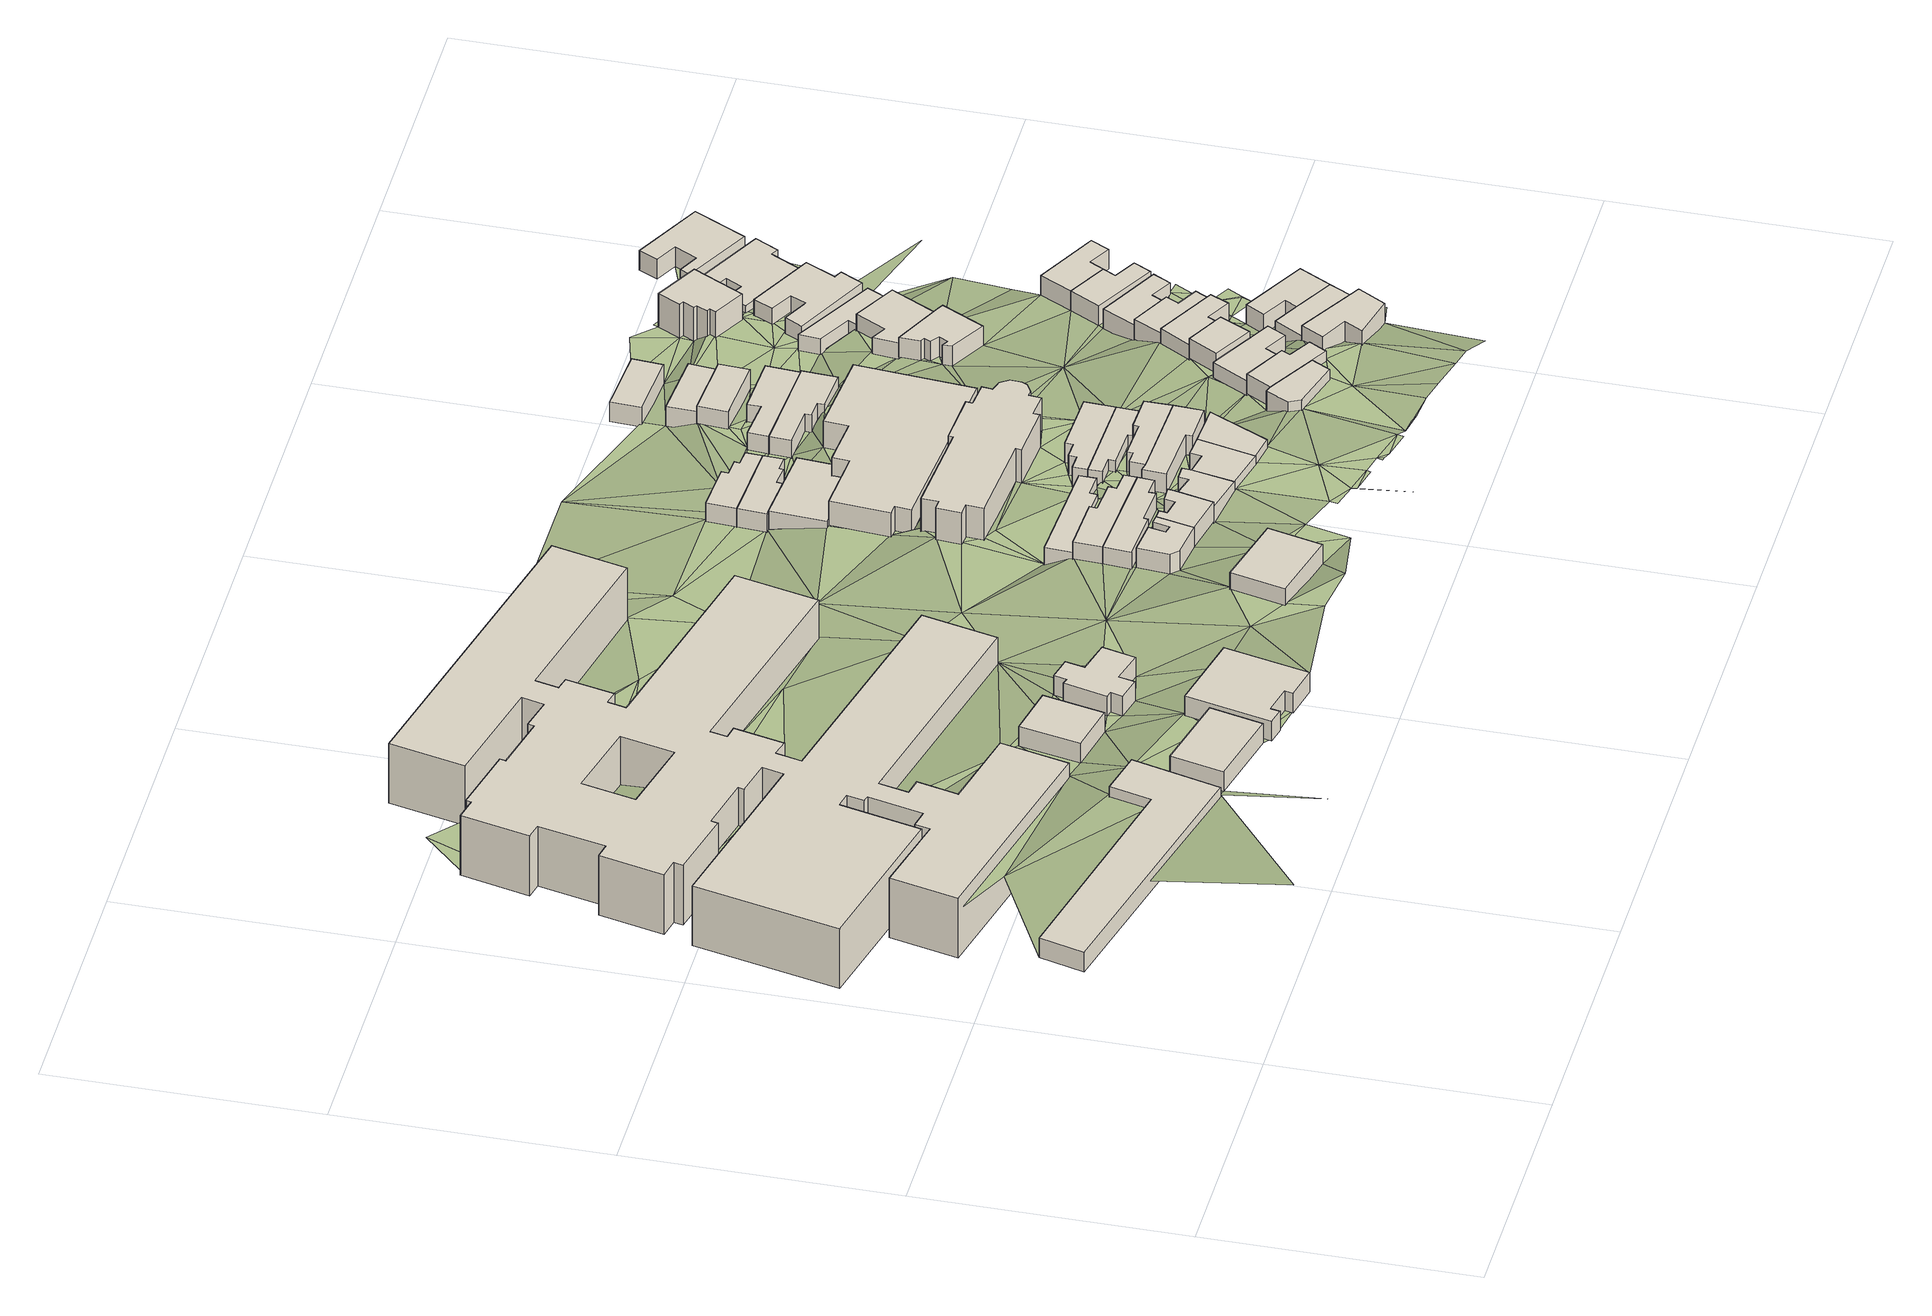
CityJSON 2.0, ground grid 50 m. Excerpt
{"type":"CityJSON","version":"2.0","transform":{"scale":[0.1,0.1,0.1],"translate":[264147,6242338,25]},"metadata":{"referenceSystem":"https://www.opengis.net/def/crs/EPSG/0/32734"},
"CityObjects":{
"building1":{"type":"Building","attributes":{"address":"Woodstock 7925 Cape Town","building":"yes","building:levels":1,"building_height":4.1,"plus_code":"4FRW3C8X+VGF","ground_height":39.57,"roof_height":43.67},"geometry":[{"type":"Solid","lod":"1","boundaries":[[[[0,1,2,3]],[[1,4,5,2]],[[4,6,7,5]],[[6,8,9,7]],[[8,10,11,9]],[[10,0,3,11]],[[3,2,5,7,9,11]],[[10,8,6,4,1,0]]]]}]},
"building2":{"type":"Building","attributes":{"address":"Woodstock 7925 Cape Town","building":"yes","building:levels":1,"building_height":4.1,"plus_code":"4FRW3C8X+VJ6","ground_height":42.03,"roof_height":46.13},"geometry":[{"type":"Solid","lod":"1","boundaries":[[[[12,13,14,15]],[[13,16,17,14]],[[16,18,19,17]],[[18,12,15,19]],[[15,14,17,19]],[[18,16,13,12]]]]}]},
"building3":{"type":"Building","attributes":{"address":"Cissie Gool House Victoria Walk Woodstock 7925 Cape Town","building":"hospital","building:levels":4,"building:use":"residential","building:flats":"310","building_height":12.5,"plus_code":"4FRW3C9X+5F5","ground_height":29.01,"roof_height":41.51},"geometry":[{"type":"Solid","lod":"1","boundaries":[[[[20,21,22,23]],[[21,24,25,22]],[[24,26,27,25]],[[26,28,29,27]],[[28,30,31,29]],[[30,32,33,31]],[[32,34,35,33]],[[34,36,37,35]],[[36,38,39,37]],[[38,40,41,39]],[[40,42,43,41]],[[42,44,45,43]],[[44,46,47,45]],[[46,48,49,47]],[[48,50,51,49]],[[50,52,53,51]],[[52,54,55,53]],[[54,56,57,55]],[[56,58,59,57]],[[58,60,61,59]],[[60,62,63,61]],[[62,64,65,63]],[[64,66,67,65]],[[66,68,69,67]],[[68,70,71,69]],[[70,72,73,71]],[[72,74,75,73]],[[74,76,77,75]],[[76,78,79,77]],[[78,80,81,79]],[[80,82,83,81]],[[82,84,85,83]],[[84,86,87,85]],[[86,88,89,87]],[[88,90,91,89]],[[90,92,93,91]],[[92,94,95,93]],[[94,96,97,95]],[[96,98,99,97]],[[98,100,101,99]],[[100,102,103,101]],[[102,104,105,103]],[[104,106,107,105]],[[106,108,109,107]],[[108,110,111,109]],[[110,112,113,111]],[[112,114,115,113]],[[114,116,117,115]],[[116,118,119,117]],[[118,120,121,119]],[[120,122,123,121]],[[122,124,125,123]],[[124,126,127,125]],[[126,128,129,127]],[[128,130,131,129]],[[130,132,133,131]],[[132,134,135,133]],[[134,136,137,135]],[[136,138,139,137]],[[138,20,23,139]],[[140,141,142,143]],[[141,144,145,142]],[[144,146,147,145]],[[146,140,143,147]],[[23,22,25,27,29,31,33,35,37,39,41,43,45,47,49,51,53,55,57,59,61,63,65,67,69,71,73,75,77,79,81,83,85,87,89,91,93,95,97,99,101,103,105,107,109,111,113,115,117,119,121,123,125,127,129,131,133,135,137,139],[143,142,145,147]],[[138,136,134,132,130,128,126,124,122,120,118,116,114,112,110,108,106,104,102,100,98,96,94,92,90,88,86,84,82,80,78,76,74,72,70,68,66,64,62,60,58,56,54,52,50,48,46,44,42,40,38,36,34,32,30,28,26,24,21,20],[146,144,141,140]]]]}]},
"building4":{"type":"Building","attributes":{"address":"Woodstock 7925 Cape Town","building":"yes","building:levels":1,"building_height":4.1,"plus_code":"4FRW3C8X+XJ8","ground_height":38.74,"roof_height":42.84},"geometry":[{"type":"Solid","lod":"1","boundaries":[[[[148,149,150,151]],[[149,152,153,150]],[[152,154,155,153]],[[154,148,151,155]],[[151,150,153,155]],[[154,152,149,148]]]]}]},
"building5":{"type":"Building","attributes":{"address":"Woodstock 7925 Cape Town","building":"yes","building:levels":1,"building_height":4.1,"plus_code":"4FRW3C8X+VM8","ground_height":41.57,"roof_height":45.67},"geometry":[{"type":"Solid","lod":"1","boundaries":[[[[156,157,158,159]],[[157,160,161,158]],[[160,162,163,161]],[[162,164,165,163]],[[164,166,167,165]],[[166,168,169,167]],[[168,170,171,169]],[[170,156,159,171]],[[159,158,161,163,165,167,169,171]],[[170,168,166,164,162,160,157,156]]]]}]},
"building6":{"type":"Building","attributes":{"address":"Woodstock 7925 Cape Town","building":"yes","building:levels":1,"building_height":4.1,"plus_code":"4FRW3C8X+XM5","ground_height":38.74,"roof_height":42.84},"geometry":[{"type":"Solid","lod":"1","boundaries":[[[[172,173,174,175]],[[173,176,177,174]],[[176,178,179,177]],[[178,180,181,179]],[[180,182,183,181]],[[182,184,185,183]],[[184,186,187,185]],[[186,188,189,187]],[[188,190,191,189]],[[190,192,193,191]],[[192,194,195,193]],[[194,172,175,195]],[[175,174,177,179,181,183,185,187,189,191,193,195]],[[194,192,190,188,186,184,182,180,178,176,173,172]]]]}]},
"building7":{"type":"Building","attributes":{"address":"87 Mountain Road Woodstock Cape Town","building":"house","building:levels":1,"building_height":4.1,"plus_code":"4FRW3C8X+VRH","ground_height":40.47,"roof_height":44.57},"geometry":[{"type":"Solid","lod":"1","boundaries":[[[[196,197,198,199]],[[197,200,201,198]],[[200,202,203,201]],[[202,196,199,203]],[[199,198,201,203]],[[202,200,197,196]]]]}]},
"building8":{"type":"Building","attributes":{"address":"85 Mountain Road Woodstock Cape Town","building":"house","building:levels":1,"building_height":4.1,"plus_code":"4FRW3C8X+WVV","ground_height":37.71,"roof_height":41.81},"geometry":[{"type":"Solid","lod":"1","boundaries":[[[[204,205,206,207]],[[205,208,209,206]],[[208,210,211,209]],[[210,212,213,211]],[[212,214,215,213]],[[214,216,217,215]],[[216,218,219,217]],[[218,220,221,219]],[[220,204,207,221]],[[207,206,209,211,213,215,217,219,221]],[[220,218,216,214,212,210,208,205,204]]]]}]},
"building9":{"type":"Building","attributes":{"address":"42 Salisbury Street Woodstock Cape Town","building":"house","building:levels":1,"building_height":4.1,"plus_code":"4FRW3C8X+WWJ","ground_height":37.71,"roof_height":41.81},"geometry":[{"type":"Solid","lod":"1","boundaries":[[[[222,223,224,225]],[[223,226,227,224]],[[226,228,229,227]],[[228,230,231,229]],[[230,232,233,231]],[[232,205,206,233]],[[205,204,207,206]],[[204,234,235,207]],[[234,222,225,235]],[[225,224,227,229,231,233,206,207,235]],[[234,204,205,232,230,228,226,223,222]]]]}]},
"building10":{"type":"Building","attributes":{"address":"83 Mountain Road Woodstock Cape Town","building":"house","building:levels":1,"building_height":4.1,"plus_code":"4FRW3C8X+XVH","ground_height":36.74,"roof_height":40.84},"geometry":[{"type":"Solid","lod":"1","boundaries":[[[[236,237,238,239]],[[237,240,241,238]],[[240,242,243,241]],[[242,244,245,243]],[[244,246,247,245]],[[246,248,249,247]],[[248,250,251,249]],[[250,236,239,251]],[[239,238,241,243,245,247,249,251]],[[250,248,246,244,242,240,237,236]]]]}]},
"building11":{"type":"Building","attributes":{"address":"81 Mountain Road Woodstock Cape Town","building":"house","building:levels":1,"building_height":4.1,"plus_code":"4FRW3C8X+XVQ","ground_height":36.74,"roof_height":40.84},"geometry":[{"type":"Solid","lod":"1","boundaries":[[[[237,236,239,238]],[[236,252,253,239]],[[252,254,255,253]],[[254,256,257,255]],[[256,258,259,257]],[[258,260,261,259]],[[260,262,263,261]],[[262,237,238,263]],[[238,239,253,255,257,259,261,263]],[[262,260,258,256,254,252,236,237]]]]}]},
"building12":{"type":"Building","attributes":{"address":"79 Mountain Road Woodstock Cape Town","building":"house","building:levels":1,"building_height":4.1,"plus_code":"4FRW3C9X+2V5","ground_height":34.47,"roof_height":38.57},"geometry":[{"type":"Solid","lod":"1","boundaries":[[[[264,265,266,267]],[[265,268,269,266]],[[268,270,271,269]],[[270,272,273,271]],[[272,274,275,273]],[[274,276,277,275]],[[276,278,279,277]],[[278,264,267,279]],[[267,266,269,271,273,275,277,279]],[[278,276,274,272,270,268,265,264]]]]}]},
"building13":{"type":"Building","attributes":{"address":"40 Salisbury Street Woodstock Cape Town","building":"house","building:levels":1,"building_height":4.1,"plus_code":"4FRW3C8X+WWP","ground_height":36.74,"roof_height":40.84},"geometry":[{"type":"Solid","lod":"1","boundaries":[[[[280,281,282,283]],[[281,284,285,282]],[[284,286,287,285]],[[286,288,289,287]],[[288,290,291,289]],[[290,292,293,291]],[[292,280,283,293]],[[283,282,285,287,289,291,293]],[[292,290,288,286,284,281,280]]]]}]},
"building14":{"type":"Building","attributes":{"address":"38 Salisbury Street Woodstock Cape Town","building":"house","building:levels":1,"building_height":4.1,"plus_code":"4FRW3C8X+WXF","ground_height":36.74,"roof_height":40.84},"geometry":[{"type":"Solid","lod":"1","boundaries":[[[[294,295,296,297]],[[295,298,299,296]],[[298,280,283,299]],[[280,292,293,283]],[[292,300,301,293]],[[300,294,297,301]],[[297,296,299,283,293,301]],[[300,292,280,298,295,294]]]]}]},
"building15":{"type":"Building","attributes":{"building":"house","building:levels":1,"building_height":4.1,"plus_code":"4FRW3C9X+5WF","ground_height":29.76,"roof_height":33.86},"geometry":[{"type":"Solid","lod":"1","boundaries":[[[[302,303,304,305]],[[303,306,307,304]],[[306,308,309,307]],[[308,310,311,309]],[[310,312,313,311]],[[312,314,315,313]],[[314,316,317,315]],[[316,302,305,317]],[[305,304,307,309,311,313,315,317]],[[316,314,312,310,308,306,303,302]]]]}]},
"building16":{"type":"Building","attributes":{"address":"Greek Orthodox Cathedral of St George 75 Mountain Road Woodstock 7925 Cape Town","building":"yes","building:levels":2,"amenity":"place_of_worship","building_height":6.9,"plus_code":"4FRW3C9X+3XC","ground_height":34.47,"roof_height":41.37},"geometry":[{"type":"Solid","lod":"1","boundaries":[[[[318,319,320,321]],[[319,322,323,320]],[[322,324,325,323]],[[324,326,327,325]],[[326,328,329,327]],[[328,330,331,329]],[[330,332,333,331]],[[332,334,335,333]],[[334,336,337,335]],[[336,338,339,337]],[[338,340,341,339]],[[340,342,343,341]],[[342,344,345,343]],[[344,346,347,345]],[[346,348,349,347]],[[348,350,351,349]],[[350,352,353,351]],[[352,354,355,353]],[[354,356,357,355]],[[356,358,359,357]],[[358,360,361,359]],[[360,362,363,361]],[[362,318,321,363]],[[321,320,323,325,327,329,331,333,335,337,339,341,343,345,347,349,351,353,355,357,359,361,363]],[[362,360,358,356,354,352,350,348,346,344,342,340,338,336,334,332,330,328,326,324,322,319,318]]]]}]},
"building17":{"type":"Building","attributes":{"address":"64 Fairview Avenue Woodstock Cape Town","building":"house","building:levels":1,"building_height":4.1,"plus_code":"4FRW3C8X+XX9","ground_height":36.74,"roof_height":40.84},"geometry":[{"type":"Solid","lod":"1","boundaries":[[[[364,365,366,367]],[[365,368,369,366]],[[368,370,371,369]],[[370,372,373,371]],[[372,374,375,373]],[[374,376,377,375]],[[376,364,367,377]],[[367,366,369,371,373,375,377]],[[376,374,372,370,368,365,364]]]]}]},
"building18":{"type":"Building","attributes":{"address":"71 Mountain Road Woodstock Cape Town","building":"house","building:levels":1,"building_height":4.1,"plus_code":"4FRW3C9X+6W3","ground_height":29.76,"roof_height":33.86},"geometry":[{"type":"Solid","lod":"1","boundaries":[[[[378,379,380,381]],[[379,308,309,380]],[[308,306,307,309]],[[306,382,383,307]],[[382,384,385,383]],[[384,386,387,385]],[[386,388,389,387]],[[388,390,391,389]],[[390,378,381,391]],[[381,380,309,307,383,385,387,389,391]],[[390,388,386,384,382,306,308,379,378]]]]}]},
"building19":{"type":"Building","attributes":{"address":"66 Fairview Avenue Woodstock Cape Town","building":"house","building:levels":1,"building_height":4.1,"plus_code":"4FRW3F82+W2C","ground_height":36.74,"roof_height":40.84},"geometry":[{"type":"Solid","lod":"1","boundaries":[[[[294,300,301,297]],[[300,392,393,301]],[[392,394,395,393]],[[394,294,297,395]],[[297,301,393,395]],[[394,392,300,294]]]]}]},
"building20":{"type":"Building","attributes":{"address":"54 Brabant Road Woodstock Cape Town","building":"house","building:levels":1,"building_height":4.1,"plus_code":"4FRW3C8X+XXH","ground_height":36.74,"roof_height":40.84},"geometry":[{"type":"Solid","lod":"1","boundaries":[[[[364,396,397,367]],[[396,398,399,397]],[[398,400,401,399]],[[400,402,403,401]],[[402,404,405,403]],[[404,406,407,405]],[[406,365,366,407]],[[365,364,367,366]],[[367,397,399,401,403,405,407,366]],[[365,406,404,402,400,398,396,364]]]]}]},
"building21":{"type":"Building","attributes":{"address":"69 Mountain Road Woodstock Cape Town","building":"house","building:levels":1,"building_height":4.1,"plus_code":"4FRW3C9X+6WF","ground_height":29.76,"roof_height":33.86},"geometry":[{"type":"Solid","lod":"1","boundaries":[[[[390,408,409,391]],[[408,410,411,409]],[[410,412,413,411]],[[412,414,415,413]],[[414,416,417,415]],[[416,418,419,417]],[[418,378,381,419]],[[378,390,391,381]],[[391,409,411,413,415,417,419,381]],[[378,418,416,414,412,410,408,390]]]]}]},
"building22":{"type":"Building","attributes":{"address":"52 Brabant Road Woodstock Cape Town","building":"house","building:levels":1,"building_height":4.1,"plus_code":"4FRW3F82+X2R","ground_height":34.47,"roof_height":38.57},"geometry":[{"type":"Solid","lod":"1","boundaries":[[[[420,421,422,423]],[[421,424,425,422]],[[424,426,427,425]],[[426,428,429,427]],[[428,430,431,429]],[[430,432,433,431]],[[432,434,435,433]],[[434,420,423,435]],[[423,422,425,427,429,431,433,435]],[[434,432,430,428,426,424,421,420]]]]}]},
"building23":{"type":"Building","attributes":{"address":"50 Brabant Road Woodstock Cape Town","building":"house","building:levels":1,"building_height":4.1,"plus_code":"4FRW3C9X+2X9","ground_height":34.47,"roof_height":38.57},"geometry":[{"type":"Solid","lod":"1","boundaries":[[[[421,436,437,422]],[[436,438,439,437]],[[438,440,441,439]],[[440,442,443,441]],[[442,444,445,443]],[[444,446,447,445]],[[446,424,425,447]],[[424,421,422,425]],[[422,437,439,441,443,445,447,425]],[[424,446,444,442,440,438,436,421]]]]}]},
"building24":{"type":"Building","attributes":{"address":"Hellenic Community of Cape Town","building":"yes","building:levels":1.5,"amenity":"community_centre","building_height":5.5,"plus_code":"4FRW3C9X+4XM","ground_height":32.12,"roof_height":37.62},"geometry":[{"type":"Solid","lod":"1","boundaries":[[[[448,449,450,451]],[[449,452,453,450]],[[452,454,455,453]],[[454,456,457,455]],[[456,458,459,457]],[[458,460,461,459]],[[460,462,463,461]],[[462,464,465,463]],[[464,466,467,465]],[[466,468,469,467]],[[468,448,451,469]],[[451,450,453,455,457,459,461,463,465,467,469]],[[468,466,464,462,460,458,456,454,452,449,448]]]]}]},
"building25":{"type":"Building","attributes":{"address":"Stellski 34 Salisbury Street Cape Town","building":"yes","building:levels":1,"amenity":"cafe","building_height":4.1,"plus_code":"4FRW3F82+V3W","ground_height":35.58,"roof_height":39.68},"geometry":[{"type":"Solid","lod":"1","boundaries":[[[[470,471,472,473]],[[471,474,475,472]],[[474,476,477,475]],[[476,478,479,477]],[[478,480,481,479]],[[480,470,473,481]],[[473,472,475,477,479,481]],[[480,478,476,474,471,470]]]]}]},
"building26":{"type":"Building","attributes":{"address":"91 Fairview Avenue Woodstock Cape Town","building":"house","building:levels":1,"building_height":4.1,"plus_code":"4FRW3F82+W39","ground_height":35.58,"roof_height":39.68},"geometry":[{"type":"Solid","lod":"1","boundaries":[[[[470,482,483,473]],[[482,484,485,483]],[[484,486,487,485]],[[486,488,489,487]],[[488,490,491,489]],[[490,471,472,491]],[[471,470,473,472]],[[473,483,485,487,489,491,472]],[[471,490,488,486,484,482,470]]]]}]},
"building27":{"type":"Building","attributes":{"address":"36 Brabant Road Woodstock Cape Town","building":"house","building:levels":1,"building_height":4.1,"plus_code":"4FRW3F92+623","ground_height":28.86,"roof_height":32.96},"geometry":[{"type":"Solid","lod":"1","boundaries":[[[[492,493,494,495]],[[493,496,497,494]],[[496,498,499,497]],[[498,500,501,499]],[[500,502,503,501]],[[502,504,505,503]],[[504,506,507,505]],[[506,508,509,507]],[[508,492,495,509]],[[495,494,497,499,501,503,505,507,509]],[[508,506,504,502,500,498,496,493,492]]]]}]},
"building28":{"type":"Building","attributes":{"address":"34 Brabant Road Woodstock Cape Town","building":"house","building:levels":1,"building_height":4.1,"plus_code":"4FRW3F92+627","ground_height":28.86,"roof_height":32.96},"geometry":[{"type":"Solid","lod":"1","boundaries":[[[[492,510,511,495]],[[510,512,513,511]],[[512,514,515,513]],[[514,516,517,515]],[[516,493,494,517]],[[493,492,495,494]],[[495,511,513,515,517,494]],[[493,516,514,512,510,492]]]]}]},
"building29":{"type":"Building","attributes":{"address":"89 Fairview Avenue Woodstock Cape Town","building":"house","building:levels":1,"building_height":4.1,"plus_code":"4FRW3F82+W4M","ground_height":34.24,"roof_height":38.34},"geometry":[{"type":"Solid","lod":"1","boundaries":[[[[518,519,520,521]],[[519,522,523,520]],[[522,524,525,523]],[[524,526,527,525]],[[526,528,529,527]],[[528,530,531,529]],[[530,532,533,531]],[[532,518,521,533]],[[521,520,523,525,527,529,531,533]],[[532,530,528,526,524,522,519,518]]]]}]},
"building30":{"type":"Building","attributes":{"address":"32 Brabant Road Woodstock Cape Town","building":"house","building:levels":1,"building_height":4.1,"plus_code":"4FRW3F92+62W","ground_height":28.86,"roof_height":32.96},"geometry":[{"type":"Solid","lod":"1","boundaries":[[[[534,535,536,537]],[[535,538,539,536]],[[538,540,541,539]],[[540,534,537,541]],[[537,536,539,541]],[[540,538,535,534]]]]}]},
"building31":{"type":"Building","attributes":{"address":"87 Fairview Avenue Woodstock Cape Town","building":"house","building:levels":1,"building_height":4.1,"plus_code":"4FRW3F82+X44","ground_height":35.58,"roof_height":39.68},"geometry":[{"type":"Solid","lod":"1","boundaries":[[[[542,543,544,545]],[[543,546,547,544]],[[546,548,549,547]],[[548,542,545,549]],[[545,544,547,549]],[[548,546,543,542]]]]}]},
"building32":{"type":"Building","attributes":{"address":"30 Brabant Road Woodstock Cape Town","building":"house","building:levels":1,"building_height":4.1,"plus_code":"4FRW3F92+728","ground_height":27.68,"roof_height":31.78},"geometry":[{"type":"Solid","lod":"1","boundaries":[[[[550,551,552,553]],[[551,554,555,552]],[[554,556,557,555]],[[556,550,553,557]],[[553,552,555,557]],[[556,554,551,550]]]]}]},
"building33":{"type":"Building","attributes":{"address":"60 Kitchener Road Woodstock Cape Town","building":"house","building:levels":1,"building_height":4.1,"plus_code":"4FRW3F82+V5M","ground_height":36.4,"roof_height":40.5},"geometry":[{"type":"Solid","lod":"1","boundaries":[[[[558,559,560,561]],[[559,562,563,560]],[[562,564,565,563]],[[564,566,567,565]],[[566,568,569,567]],[[568,558,561,569]],[[561,560,563,565,567,569]],[[568,566,564,562,559,558]]]]}]},
"building34":{"type":"Building","attributes":{"address":"28 Brabant Road Woodstock Cape Town","building":"house","building:levels":1,"building_height":4.1,"plus_code":"4FRW3F92+824","ground_height":26.85,"roof_height":30.95},"geometry":[{"type":"Solid","lod":"1","boundaries":[[[[570,571,572,573]],[[571,574,575,572]],[[574,576,577,575]],[[576,570,573,577]],[[573,572,575,577]],[[576,574,571,570]]]]}]},
"building35":{"type":"Building","attributes":{"address":"85 Fairview Avenue Woodstock Cape Town","building":"house","building:levels":1,"building_height":4.1,"plus_code":"4FRW3F82+X4Q","ground_height":34.24,"roof_height":38.34},"geometry":[{"type":"Solid","lod":"1","boundaries":[[[[578,579,580,581]],[[579,582,583,580]],[[582,584,585,583]],[[584,586,587,585]],[[586,588,589,587]],[[588,578,581,589]],[[581,580,583,585,587,589]],[[588,586,584,582,579,578]]]]}]},
"building36":{"type":"Building","attributes":{"address":"58 Kitchener Road Woodstock Cape Town","building":"house","building:levels":1,"building_height":4.1,"plus_code":"4FRW3F82+W54","ground_height":34.24,"roof_height":38.34},"geometry":[{"type":"Solid","lod":"1","boundaries":[[[[590,591,592,593]],[[591,594,595,592]],[[594,596,597,595]],[[596,598,599,597]],[[598,590,593,599]],[[593,592,595,597,599]],[[598,596,594,591,590]]]]}]},
"building37":{"type":"Building","attributes":{"address":"83 Fairview Avenue Woodstock Cape Town","building":"house","building:levels":1,"building_height":4.1,"plus_code":"4FRW3F82+X5R","ground_height":33.3,"roof_height":37.4},"geometry":[{"type":"Solid","lod":"1","boundaries":[[[[600,601,602,603]],[[601,604,605,602]],[[604,606,607,605]],[[606,608,609,607]],[[608,610,611,609]],[[610,600,603,611]],[[603,602,605,607,609,611]],[[610,608,606,604,601,600]]]]}]},
"building38":{"type":"Building","attributes":{"address":"60 Fairview Avenue Woodstock Cape Town","building":"house","building:levels":1,"building_height":4.1,"plus_code":"4FRW3F92+44G","ground_height":31.04,"roof_height":35.14},"geometry":[{"type":"Solid","lod":"1","boundaries":[[[[612,613,614,615]],[[613,616,617,614]],[[616,618,619,617]],[[618,620,621,619]],[[620,622,623,621]],[[622,624,625,623]],[[624,626,627,625]],[[626,628,629,627]],[[628,630,631,629]],[[630,632,633,631]],[[632,612,615,633]],[[615,614,617,619,621,623,625,627,629,631,633]],[[632,630,628,626,624,622,620,618,616,613,612]]]]}]},
"building39":{"type":"Building","attributes":{"address":"56 Kitchener Road Woodstock Cape Town","building":"house","building:levels":1,"building_height":4.1,"plus_code":"4FRW3F82+W6C","ground_height":34.24,"roof_height":38.34},"geometry":[{"type":"Solid","lod":"1","boundaries":[[[[591,634,635,592]],[[634,636,637,635]],[[636,638,639,637]],[[638,640,641,639]],[[640,594,595,641]],[[594,591,592,595]],[[592,635,637,639,641,595]],[[594,640,638,636,634,591]]]]}]},
"building40":{"type":"Building","attributes":{"address":"81 Fairview Avenue Woodstock Cape Town","building":"house","building:levels":1,"building_height":4.1,"plus_code":"4FRW3F92+25F","ground_height":32.06,"roof_height":36.16},"geometry":[{"type":"Solid","lod":"1","boundaries":[[[[642,643,644,645]],[[643,646,647,644]],[[646,648,649,647]],[[648,650,651,649]],[[650,652,653,651]],[[652,642,645,653]],[[645,644,647,649,651,653]],[[652,650,648,646,643,642]]]]}]},
"building41":{"type":"Building","attributes":{"address":"58 Fairview Avenue Woodstock Cape Town","building":"house","building:levels":1,"building_height":4.1,"plus_code":"4FRW3F92+544","ground_height":29.92,"roof_height":34.02},"geometry":[{"type":"Solid","lod":"1","boundaries":[[[[654,655,656,657]],[[655,658,659,656]],[[658,660,661,659]],[[660,662,663,661]],[[662,664,665,663]],[[664,654,657,665]],[[657,656,659,661,663,665]],[[664,662,660,658,655,654]]]]}]},
"building42":{"type":"Building","attributes":{"address":"56 Fairview Avenue Woodstock Cape Town","building":"house","building:levels":1,"building_height":4.1,"plus_code":"4FRW3F92+54X","ground_height":27.67,"roof_height":31.77},"geometry":[{"type":"Solid","lod":"1","boundaries":[[[[666,667,668,669]],[[667,670,671,668]],[[670,672,673,671]],[[672,674,675,673]],[[674,676,677,675]],[[676,666,669,677]],[[669,668,671,673,675,677]],[[676,674,672,670,667,666]]]]}]},
"building43":{"type":"Building","attributes":{"address":"79 Fairview Avenue Woodstock Cape Town","building":"house","building:levels":1,"building_height":4.1,"plus_code":"4FRW3F92+25P","ground_height":32.06,"roof_height":36.16},"geometry":[{"type":"Solid","lod":"1","boundaries":[[[[678,679,680,681]],[[679,682,683,680]],[[682,684,685,683]],[[684,686,687,685]],[[686,688,689,687]],[[688,678,681,689]],[[681,680,683,685,687,689]],[[688,686,684,682,679,678]]]]}]},
"building44":{"type":"Building","attributes":{"address":"35 Brabant Road Woodstock Cape Town","building":"house","building:levels":2,"building_height":6.9,"plus_code":"4FRW3F92+74G","ground_height":26.85,"roof_height":33.75},"geometry":[{"type":"Solid","lod":"1","boundaries":[[[[690,691,692,693]],[[691,694,695,692]],[[694,696,697,695]],[[696,698,699,697]],[[698,700,701,699]],[[700,702,703,701]],[[702,704,705,703]],[[704,706,707,705]],[[706,708,709,707]],[[708,690,693,709]],[[693,692,695,697,699,701,703,705,707,709]],[[708,706,704,702,700,698,696,694,691,690]]]]}]},
"building45":{"type":"Building","attributes":{"address":"77 Fairview Avenue Woodstock Cape Town","building":"house","building:levels":1,"building_height":4.1,"plus_code":"4FRW3F92+366","ground_height":32.06,"roof_height":36.16},"geometry":[{"type":"Solid","lod":"1","boundaries":[[[[679,678,681,680]],[[678,710,711,681]],[[710,712,713,711]],[[712,714,715,713]],[[714,716,717,715]],[[716,679,680,717]],[[680,681,711,713,715,717]],[[716,714,712,710,678,679]]]]}]},
"building46":{"type":"Building","attributes":{"address":"54 Fairview Avenue Woodstock Cape Town","building":"house","building:levels":1,"building_height":4.1,"plus_code":"4FRW3F92+65F","ground_height":27.67,"roof_height":31.77},"geometry":[{"type":"Solid","lod":"1","boundaries":[[[[718,719,720,721]],[[719,722,723,720]],[[722,724,725,723]],[[724,726,727,725]],[[726,728,729,727]],[[728,730,731,729]],[[730,732,733,731]],[[732,734,735,733]],[[734,736,737,735]],[[736,718,721,737]],[[721,720,723,725,727,729,731,733,735,737]],[[736,734,732,730,728,726,724,722,719,718]]]]}]},
"building47":{"type":"Building","attributes":{"address":"52 Fairview Avenue Woodstock Cape Town","building":"house","building:levels":1,"building_height":4.1,"plus_code":"4FRW3F92+755","ground_height":25.78,"roof_height":29.88},"geometry":[{"type":"Solid","lod":"1","boundaries":[[[[738,739,740,741]],[[739,742,743,740]],[[742,744,745,743]],[[744,746,747,745]],[[746,748,749,747]],[[748,750,751,749]],[[750,752,753,751]],[[752,754,755,753]],[[754,756,757,755]],[[756,738,741,757]],[[741,740,743,745,747,749,751,753,755,757]],[[756,754,752,750,748,746,744,742,739,738]]]]}]},
"building48":{"type":"Building","attributes":{"address":"50 Fairview Avenue Woodstock Cape Town","building":"house","building:levels":1,"building_height":4.1,"plus_code":"4FRW3F92+76V","ground_height":25.78,"roof_height":29.88},"geometry":[{"type":"Solid","lod":"1","boundaries":[[[[758,759,760,761]],[[759,762,763,760]],[[762,764,765,763]],[[764,766,767,765]],[[766,768,769,767]],[[768,770,771,769]],[[770,772,773,771]],[[772,758,761,773]],[[761,760,763,765,767,769,771,773]],[[772,770,768,766,764,762,759,758]]]]}]},
"terrain1":{"type":"TINRelief","geometry":[{"type":"CompositeSurface","lod":"1","boundaries":[[[774,775,776]],[[4,777,778]],[[776,775,779]],[[780,778,781]],[[782,783,784]],[[777,785,778]],[[784,783,786]],[[787,788,789]],[[790,784,786]],[[791,792,776]],[[785,781,778]],[[793,786,794]],[[793,790,786]],[[795,787,796]],[[794,797,793]],[[792,798,776]],[[799,790,793]],[[796,800,795]],[[801,776,798]],[[787,789,796]],[[802,803,804]],[[781,785,801]],[[805,806,807]],[[808,809,803]],[[789,810,796]],[[804,803,809]],[[801,798,13]],[[811,812,813]],[[814,781,801]],[[806,805,815]],[[816,815,805]],[[781,814,817]],[[801,148,814]],[[13,12,818]],[[809,781,817]],[[819,801,13]],[[820,821,822]],[[813,812,823]],[[148,801,819]],[[818,819,13]],[[824,825,826]],[[815,816,827]],[[828,829,816]],[[830,824,826]],[[809,817,149]],[[831,832,833]],[[834,804,809]],[[816,829,827]],[[148,819,190]],[[148,190,186]],[[827,835,815]],[[148,186,836]],[[192,190,819]],[[148,836,149]],[[190,188,186]],[[820,837,821]],[[821,838,833]],[[184,836,186]],[[157,192,819]],[[149,836,184]],[[833,838,831]],[[809,149,834]],[[180,149,184]],[[835,827,839]],[[184,182,180]],[[840,841,842]],[[192,172,194]],[[172,192,157]],[[180,834,149]],[[157,843,844]],[[173,178,176]],[[845,846,847]],[[842,841,848]],[[837,838,821]],[[180,178,834]],[[157,844,172]],[[834,178,173]],[[842,848,846]],[[838,849,831]],[[850,844,843]],[[846,848,847]],[[173,172,851]],[[172,844,851]],[[834,173,851]],[[848,841,852]],[[844,850,853]],[[849,838,837]],[[853,854,844]],[[851,844,854]],[[847,848,855]],[[834,856,837]],[[856,834,851]],[[853,850,857]],[[857,196,853]],[[218,851,854]],[[837,858,849]],[[856,858,837]],[[852,855,848]],[[856,851,859]],[[216,851,218]],[[858,852,849]],[[860,851,216]],[[218,854,220]],[[196,857,861]],[[862,851,860]],[[220,854,197]],[[859,851,862]],[[196,863,197]],[[196,861,863]],[[856,859,864]],[[865,855,852]],[[856,866,858]],[[204,220,197]],[[860,216,214]],[[863,867,197]],[[864,868,856]],[[861,867,863]],[[865,20,855]],[[869,860,214]],[[214,212,210]],[[866,856,868]],[[197,234,204]],[[208,214,210]],[[852,858,870]],[[197,867,234]],[[208,869,214]],[[208,205,869]],[[20,865,871]],[[852,870,865]],[[205,232,869]],[[232,872,869]],[[858,866,873]],[[868,864,874]],[[230,228,232]],[[226,872,232]],[[874,864,875]],[[226,232,228]],[[876,858,873]],[[234,867,877]],[[878,872,226]],[[868,874,879]],[[880,877,867]],[[858,876,870]],[[881,882,883]],[[864,276,875]],[[880,884,885]],[[866,886,887]],[[871,865,888]],[[878,226,223]],[[889,881,890]],[[891,892,885]],[[887,873,866]],[[890,881,883]],[[222,284,223]],[[250,878,223]],[[873,887,893]],[[250,894,878]],[[865,870,895]],[[896,873,893]],[[286,284,222]],[[880,885,897]],[[250,223,284]],[[875,350,874]],[[877,880,897]],[[885,892,898]],[[895,888,865]],[[252,883,899]],[[890,883,252]],[[876,873,900]],[[901,898,892]],[[370,250,284]],[[902,903,890]],[[236,250,368]],[[898,897,885]],[[370,368,250]],[[284,281,370]],[[890,252,902]],[[368,252,236]],[[887,336,893]],[[904,870,876]],[[905,877,897]],[[352,875,276]],[[368,406,252]],[[902,252,906]],[[281,295,370]],[[898,907,897]],[[280,295,281]],[[365,406,368]],[[252,406,906]],[[350,875,352]],[[424,276,902]],[[298,295,280]],[[888,908,871]],[[902,906,424]],[[907,909,910]],[[910,911,907]],[[446,276,424]],[[906,406,912]],[[905,897,913]],[[372,370,295]],[[446,352,276]],[[406,404,402]],[[907,914,897]],[[402,912,406]],[[915,906,912]],[[911,914,907]],[[893,336,334]],[[442,352,446]],[[442,446,444]],[[914,911,916]],[[295,294,372]],[[917,888,918]],[[398,912,402]],[[908,888,917]],[[438,352,442]],[[374,372,294]],[[913,897,919]],[[442,440,438]],[[897,914,919]],[[402,400,398]],[[398,920,912]],[[921,922,923]],[[917,918,908]],[[394,374,294]],[[352,438,354]],[[893,334,924]],[[925,926,927]],[[927,926,928]],[[303,923,922]],[[914,927,919]],[[394,376,374]],[[918,929,930]],[[913,931,394]],[[388,932,923]],[[928,933,927]],[[388,923,303]],[[931,913,919]],[[930,934,408]],[[436,354,438]],[[448,466,303]],[[356,354,358]],[[935,388,303]],[[466,448,468]],[[935,390,388]],[[927,933,936]],[[927,936,919]],[[931,474,394]],[[930,408,937]],[[408,390,938]],[[436,358,354]],[[490,376,394]],[[935,303,466]],[[924,334,332]],[[918,556,908]],[[918,930,939]],[[390,935,938]],[[328,332,330]],[[360,358,362]],[[940,936,933]],[[394,474,490]],[[376,941,364]],[[938,937,408]],[[362,358,318]],[[318,358,436]],[[941,396,364]],[[319,318,436]],[[919,936,942]],[[935,466,943]],[[941,944,396]],[[324,328,326]],[[332,328,924]],[[490,474,471]],[[937,939,930]],[[945,936,940]],[[376,490,941]],[[328,324,924]],[[324,322,924]],[[939,556,918]],[[946,935,943]],[[943,466,947]],[[436,944,948]],[[556,949,908]],[[950,937,951]],[[952,942,936]],[[951,937,953]],[[319,436,948]],[[950,939,937]],[[936,945,954]],[[466,464,947]],[[322,319,948]],[[941,542,944]],[[955,942,952]],[[956,941,490]],[[947,957,943]],[[958,950,951]],[[322,948,924]],[[951,953,958]],[[945,959,954]],[[952,936,954]],[[941,956,543]],[[542,960,944]],[[961,962,488]],[[960,948,944]],[[941,543,542]],[[952,963,962]],[[952,954,963]],[[950,958,540]],[[464,964,947]],[[488,962,965]],[[965,966,488]],[[924,626,464]],[[967,962,963]],[[568,959,968]],[[568,954,959]],[[948,628,924]],[[963,954,564]],[[967,965,962]],[[626,924,628]],[[949,556,574]],[[510,540,958]],[[967,596,965]],[[964,464,613]],[[526,548,546]],[[965,596,526]],[[492,508,510]],[[616,464,626]],[[556,969,574]],[[960,610,948]],[[464,616,613]],[[534,540,510]],[[526,638,548]],[[526,596,638]],[[508,964,970]],[[630,628,948]],[[964,613,971]],[[616,626,620]],[[594,638,596]],[[620,626,622]],[[626,624,622]],[[610,652,948]],[[636,548,638]],[[616,620,618]],[[584,582,548]],[[510,508,972]],[[970,964,971]],[[636,584,548]],[[510,973,534]],[[568,974,558]],[[640,638,594]],[[652,682,948]],[[948,679,630]],[[508,970,972]],[[969,534,975]],[[636,976,584]],[[679,948,682]],[[972,973,510]],[[586,584,976]],[[574,969,700]],[[971,977,978]],[[534,973,975]],[[970,971,978]],[[696,576,574]],[[979,980,981]],[[976,982,586]],[[980,586,982]],[[976,983,984]],[[984,982,976]],[[985,969,975]],[[973,972,986]],[[700,969,985]],[[987,970,978]],[[652,650,682]],[[980,988,981]],[[646,981,988]],[[980,982,989]],[[630,716,632]],[[574,700,696]],[[990,984,983]],[[984,990,982]],[[991,973,986]],[[679,716,630]],[[980,989,988]],[[982,990,992]],[[993,576,696]],[[612,632,655]],[[991,994,973]],[[995,975,973]],[[975,996,985]],[[667,986,972]],[[650,684,682]],[[988,989,997]],[[702,700,985]],[[994,995,973]],[[696,700,698]],[[991,998,994]],[[632,716,999]],[[993,696,694]],[[994,1000,995]],[[1001,994,998]],[[1002,655,632]],[[986,667,718]],[[1003,995,1000]],[[1002,632,999]],[[995,1003,1004]],[[1005,694,1006]],[[1002,667,655]],[[995,1004,691]],[[1003,1000,1007]],[[1006,694,691]],[[718,667,1002]],[[1004,1008,742]],[[742,691,1004]],[[1007,1000,724]],[[1009,1006,691]],[[1010,1006,1009]],[[1008,1011,742]],[[691,742,739]],[[722,719,724]],[[1009,691,739]],[[1012,719,718]],[[770,1009,739]],[[719,1013,724]],[[768,1009,770]],[[724,1013,1007]],[[739,1014,770]],[[1007,1013,1015]],[[1016,1007,1015]],[[766,764,768]],[[739,1017,1014]]]}]}
},
"vertices":[
[469,377,146],[450,300,146],[450,300,187],[469,377,187],[27,394,146],[27,394,187],[5,311,146],[5,311,187],[510,194,146],[510,194,187],[552,358,146],[552,358,187],
[670,158,170],[693,256,170],[693,256,211],[670,158,211],[545,290,170],[545,290,211],[522,192,170],[522,192,211],
[944,1453,40],[338,1592,40],[338,1592,165],[944,1453,165],[306,1452,40],[306,1452,165],[515,1404,40],[515,1404,165],[505,1363,40],[505,1363,165],[445,1377,40],[445,1377,165],[442,1365,40],[442,1365,165],[336,1389,40],[336,1389,165],[339,1400,40],[339,1400,165],[212,1429,40],[212,1429,165],[209,1419,40],[209,1419,165],[168,1428,40],[168,1428,165],[138,1301,40],[138,1301,165],[168,1294,40],[168,1294,165],[140,1170,40],[140,1170,165],[112,1176,40],[112,1176,165],[84,1056,40],[84,1056,165],[121,1048,40],[121,1048,165],[117,1031,40],[117,1031,165],[247,1001,40],[247,1001,165],[250,1014,40],[250,1014,165],[352,991,40],[352,991,165],[349,980,40],[349,980,165],[416,965,40],[416,965,165],[407,925,40],[407,925,165],[64,1003,40],[64,1003,165],[3,733,40],[3,733,165],[309,664,40],[309,664,165],[344,814,40],[344,814,165],[372,808,40],[372,808,165],[365,776,40],[365,776,165],[376,773,40],[376,773,165],[353,671,40],[353,671,165],[319,678,40],[319,678,165],[313,650,40],[313,650,165],[162,685,40],[162,685,165],[133,559,40],[133,559,165],[547,465,40],[547,465,165],[576,591,40],[576,591,165],[419,626,40],[419,626,165],[437,702,40],[437,702,165],[405,709,40],[405,709,165],[418,764,40],[418,764,165],[864,663,40],[864,663,165],[896,802,40],[896,802,165],[450,904,40],[450,904,165],[461,952,40],[461,952,165],[492,944,40],[492,944,165],[513,1037,40],[513,1037,165],[488,1042,40],[488,1042,165],[495,1073,40],[495,1073,165],[898,981,40],[898,981,165],[933,1134,40],[933,1134,165],[528,1226,40],[528,1226,165],[536,1260,40],[536,1260,165],[562,1254,40],[562,1254,165],[582,1344,40],[582,1344,165],[557,1350,40],[557,1350,165],[567,1393,40],[567,1393,165],[912,1315,40],[912,1315,165],[303,1251,40],[446,1217,40],[446,1217,165],[303,1251,165],[424,1118,40],[424,1118,165],[280,1151,40],[280,1151,165],
[682,435,137],[706,548,137],[706,548,178],[682,435,178],[611,567,137],[611,567,178],[588,454,137],[588,454,178],
[834,116,166],[869,273,166],[869,273,207],[834,116,207],[721,306,166],[721,306,207],[685,147,166],[685,147,207],[716,140,166],[716,140,207],[719,157,166],[719,157,207],[773,145,166],[773,145,207],[770,130,166],[770,130,207],
[846,420,137],[861,482,137],[861,482,178],[846,420,178],[799,497,137],[799,497,178],[807,533,137],[807,533,178],[764,543,137],[764,543,178],[758,519,137],[758,519,178],[747,522,137],[747,522,178],[727,441,137],[727,441,178],[740,438,137],[740,438,178],[734,416,137],[734,416,178],[779,405,137],[779,405,178],[786,435,137],[786,435,178],
[1204,181,155],[1228,282,155],[1228,282,196],[1204,181,196],[1091,315,155],[1091,315,196],[1067,214,155],[1067,214,196],
[1238,411,127],[1253,481,127],[1253,481,168],[1238,411,168],[1237,483,127],[1237,483,168],[1229,452,127],[1229,452,168],[1215,455,127],[1215,455,168],[1221,487,127],[1221,487,168],[1159,493,127],[1159,493,168],[1154,434,127],[1154,434,168],[1167,420,127],[1167,420,168],
[1331,467,127],[1333,480,127],[1333,480,168],[1331,467,168],[1304,479,127],[1304,479,168],[1300,459,127],[1300,459,168],[1268,465,127],[1268,465,168],[1270,480,127],[1270,480,168],[1315,396,127],[1315,396,168],
[1367,540,117],[1162,552,117],[1162,552,158],[1367,540,158],[1158,501,117],[1158,501,158],[1256,495,117],[1256,495,158],[1257,503,117],[1257,503,158],[1330,499,117],[1330,499,158],[1330,512,117],[1330,512,158],[1365,510,117],[1365,510,158],
[1368,564,117],[1368,564,158],[1329,567,117],[1329,567,158],[1330,582,117],[1330,582,158],[1267,586,117],[1267,586,158],[1268,600,117],[1268,600,158],[1164,604,117],[1164,604,158],
[1164,604,95],[1268,600,95],[1268,600,136],[1164,604,136],[1269,604,95],[1269,604,136],[1333,601,95],[1333,601,136],[1334,615,95],[1334,615,136],[1377,613,95],[1377,613,136],[1378,644,95],[1378,644,136],[1166,654,95],[1166,654,136],
[1408,456,117],[1409,473,117],[1409,473,158],[1408,456,158],[1383,473,117],[1383,473,158],[1380,454,117],[1380,454,158],[1331,467,117],[1331,467,158],[1315,396,117],[1315,396,158],[1392,378,117],[1392,378,158],
[1495,467,117],[1454,470,117],[1454,470,158],[1495,467,158],[1450,448,117],[1450,448,158],[1471,360,117],[1471,360,158],
[1374,1061,48],[1379,1132,48],[1379,1132,89],[1374,1061,89],[1303,1138,48],[1303,1138,89],[1222,1144,48],[1222,1144,89],[1215,1041,48],[1215,1041,89],[1224,1040,48],[1224,1040,89],[1342,1032,48],[1342,1032,89],[1344,1063,48],[1344,1063,89],
[1571,779,95],[1576,789,95],[1576,789,164],[1571,779,164],[1577,810,95],[1577,810,164],[1566,826,95],[1566,826,164],[1545,832,95],[1545,832,164],[1547,852,95],[1547,852,164],[1499,856,95],[1499,856,164],[1500,868,95],[1500,868,164],[1399,875,95],[1399,875,164],[1398,866,95],[1398,866,164],[1217,879,95],[1217,879,164],[1215,848,95],[1215,848,164],[1197,849,95],[1197,849,164],[1193,803,95],[1193,803,164],[1216,801,95],[1216,801,164],[1214,769,95],[1214,769,164],[1390,756,95],[1390,756,164],[1389,745,95],[1389,745,164],[1493,738,95],[1493,738,164],[1494,750,95],[1494,750,164],[1540,746,95],[1540,746,164],[1542,769,95],[1542,769,164],[1551,768,95],[1551,768,164],
[1578,528,117],[1405,535,117],[1405,535,158],[1578,528,158],[1389,538,117],[1389,538,158],[1387,494,117],[1387,494,158],[1501,488,117],[1501,488,158],[1501,476,117],[1501,476,158],[1576,474,117],[1576,474,158],
[1216,1197,48],[1213,1144,48],[1213,1144,89],[1216,1197,89],[1304,1149,48],[1304,1149,89],[1342,1146,48],[1342,1146,89],[1343,1154,48],[1343,1154,89],[1371,1152,48],[1371,1152,89],[1372,1189,48],[1372,1189,89],
[1520,352,117],[1520,352,158],[1574,463,117],[1574,463,158],
[1578,579,117],[1578,579,158],[1508,581,117],[1508,581,158],[1506,571,117],[1506,571,158],[1432,574,117],[1432,574,158],[1432,563,117],[1432,563,158],[1407,564,117],[1407,564,158],
[1373,1220,48],[1373,1220,89],[1343,1222,48],[1343,1222,89],[1344,1232,48],[1344,1232,89],[1311,1234,48],[1311,1234,89],[1312,1247,48],[1312,1247,89],[1219,1252,48],[1219,1252,89],
[1578,579,95],[1580,627,95],[1580,627,136],[1578,579,136],[1398,633,95],[1398,633,136],[1398,607,95],[1398,607,136],[1433,606,95],[1433,606,136],[1432,593,95],[1432,593,136],[1508,590,95],[1508,590,136],[1508,581,95],[1508,581,136],
[1582,684,95],[1582,684,136],[1461,688,95],[1461,688,136],[1461,673,95],[1461,673,136],[1429,674,95],[1429,674,136],[1428,659,95],[1428,659,136],[1398,660,95],[1398,660,136],
[1374,1061,71],[1344,1063,71],[1344,1063,126],[1374,1061,126],[1342,1032,71],[1342,1032,126],[1224,1040,71],[1224,1040,126],[1215,930,71],[1215,930,126],[1234,928,71],[1234,928,126],[1231,898,71],[1231,898,126],[1591,870,71],[1591,870,126],[1608,1088,71],[1608,1088,126],[1441,1101,71],[1441,1101,126],[1437,1056,71],[1437,1056,126],
[1770,333,106],[1680,384,106],[1680,384,147],[1770,333,147],[1668,388,106],[1668,388,147],[1646,346,106],[1646,346,147],[1656,324,106],[1656,324,147],[1751,298,106],[1751,298,147],
[1800,316,106],[1800,316,147],[1819,349,106],[1819,349,147],[1777,373,106],[1777,373,147],[1785,389,106],[1785,389,147],[1706,431,106],[1706,431,147],
[1627,1184,39],[1438,1194,39],[1438,1194,80],[1627,1184,80],[1436,1154,39],[1436,1154,80],[1514,1150,39],[1514,1150,80],[1513,1138,39],[1513,1138,80],[1548,1136,39],[1548,1136,80],[1547,1123,39],[1547,1123,80],[1628,1119,39],[1628,1119,80],[1631,1184,39],[1631,1184,80],
[1631,1246,39],[1631,1246,80],[1518,1251,39],[1518,1251,80],[1517,1226,39],[1517,1226,80],[1441,1232,39],[1441,1232,80],
[1706,431,92],[1785,389,92],[1785,389,133],[1706,431,133],[1802,421,92],[1802,421,133],[1846,397,92],[1846,397,133],[1865,432,92],[1865,432,133],[1824,454,92],[1824,454,133],[1751,494,92],[1751,494,133],[1743,498,92],[1743,498,133],
[1618,1324,39],[1494,1332,39],[1494,1332,80],[1618,1324,80],[1490,1277,39],[1490,1277,80],[1615,1268,39],[1615,1268,80],
[1782,548,106],[1751,494,106],[1751,494,147],[1782,548,147],[1824,454,106],[1824,454,147],[1853,511,106],[1853,511,147],
[1494,1332,27],[1618,1324,27],[1618,1324,68],[1494,1332,68],[1623,1377,27],[1623,1377,68],[1496,1386,27],[1496,1386,68],
[1973,300,114],[1850,370,114],[1850,370,155],[1973,300,155],[1827,328,114],[1827,328,155],[1878,302,114],[1878,302,155],[1859,267,114],[1859,267,155],[1943,248,114],[1943,248,155],
[1499,1484,18],[1496,1428,18],[1496,1428,59],[1499,1484,59],[1622,1419,18],[1622,1419,59],[1626,1476,18],[1626,1476,59],
[1782,548,92],[1853,511,92],[1853,511,133],[1782,548,133],[1866,535,92],[1866,535,133],[1912,511,92],[1912,511,133],[1929,546,92],[1929,546,133],[1816,606,92],[1816,606,133],
[1973,300,92],[2003,357,92],[2003,357,133],[1973,300,133],[1930,397,92],[1930,397,133],[1881,423,92],[1881,423,133],[1850,370,92],[1850,370,133],
[1816,606,83],[1929,546,83],[1929,546,124],[1816,606,124],[1944,575,83],[1944,575,124],[1905,596,83],[1905,596,124],[1917,620,83],[1917,620,124],[1843,658,83],[1843,658,124],
[1827,994,60],[1732,1039,60],[1732,1039,101],[1827,994,101],[1731,1001,60],[1731,1001,101],[1739,996,60],[1739,996,101],[1733,985,60],[1733,985,101],[1749,973,60],[1749,973,101],[1741,956,60],[1741,956,101],[1729,963,60],[1729,963,101],[1729,946,60],[1729,946,101],[1796,908,60],[1796,908,101],[1838,988,60],[1838,988,101],
[2035,416,92],[2035,416,133],[1915,481,92],[1915,481,133],[1895,446,92],[1895,446,133],[1942,420,92],[1942,420,133],
[1843,658,71],[1917,620,71],[1917,620,112],[1843,658,112],[1932,648,71],[1932,648,112],[1973,626,71],[1973,626,112],[1990,659,71],[1990,659,112],[1875,719,71],[1875,719,112],
[1827,994,49],[1875,1084,49],[1875,1084,90],[1827,994,90],[1795,1127,49],[1795,1127,90],[1765,1071,49],[1765,1071,90],[1737,1086,49],[1737,1086,90],[1732,1039,49],[1732,1039,90],
[1875,1084,27],[1899,1132,27],[1899,1132,68],[1875,1084,68],[1745,1216,27],[1745,1216,68],[1742,1176,27],[1742,1176,68],[1802,1143,27],[1802,1143,68],[1795,1127,27],[1795,1127,68],
[1985,745,71],[1912,784,71],[1912,784,112],[1985,745,112],[1882,728,71],[1882,728,112],[1996,665,71],[1996,665,112],[2014,698,71],[2014,698,112],[1972,721,71],[1972,721,112],
[1808,1327,18],[1858,1422,18],[1858,1422,88],[1808,1327,88],[1777,1465,18],[1777,1465,88],[1755,1423,18],[1755,1423,88],[1763,1419,18],[1763,1419,88],[1752,1398,18],[1752,1398,88],[1758,1394,18],[1758,1394,88],[1748,1374,18],[1748,1374,88],[1755,1371,18],[1755,1371,88],[1748,1359,18],[1748,1359,88],
[1999,771,71],[1999,771,112],[2041,749,71],[2041,749,112],[2059,783,71],[2059,783,112],[1943,843,71],[1943,843,112],
[1911,1144,27],[1933,1186,27],[1933,1186,68],[1911,1144,68],[1918,1193,27],[1918,1193,68],[1946,1249,27],[1946,1249,68],[1824,1311,27],[1824,1311,68],[1806,1275,27],[1806,1275,68],[1848,1253,27],[1848,1253,68],[1834,1224,27],[1834,1224,68],[1786,1248,27],[1786,1248,68],[1769,1215,27],[1769,1215,68],
[2017,1353,8],[1881,1423,8],[1881,1423,49],[2017,1353,49],[1864,1392,8],[1864,1392,49],[1895,1376,8],[1895,1376,49],[1879,1346,8],[1879,1346,49],[1847,1363,8],[1847,1363,49],[1827,1326,8],[1827,1326,49],[1951,1262,8],[1951,1262,49],[1980,1317,8],[1980,1317,49],[1994,1310,8],[1994,1310,49],
[2068,1470,8],[1939,1536,8],[1939,1536,49],[2068,1470,49],[1921,1501,8],[1921,1501,49],[1962,1480,8],[1962,1480,49],[1940,1438,8],[1940,1438,49],[1902,1457,8],[1902,1457,49],[1892,1438,8],[1892,1438,49],[2018,1373,8],[2018,1373,49],
[5,311,177],[243,255,174],[510,194,171],[450,300,171],[243,505,140],[243,5,208],[133,559,140],[547,465,138],[162,685,113],[313,650,113],[309,664,113],[469,377,171],[319,678,113],[247,1001,90],[64,1003,92],[407,925,88],[344,814,113],[492,5,208],[522,192,171],[365,776,113],[353,671,113],[250,1014,90],[349,980,90],[376,773,112],[545,290,171],[372,808,112],[352,991,90],[552,358,171],[405,709,112],[437,702,112],[418,764,112],[212,1429,51],[243,1505,51],[168,1428,51],[419,626,138],[576,591,138],[416,965,88],[280,1151,69],[424,1118,88],[303,1251,69],[588,454,138],[306,1452,51],[339,1400,51],[611,567,138],[685,147,170],[721,306,170],[450,904,88],[492,944,88],[461,952,88],[446,1217,68],[719,157,170],[716,140,170],[770,130,170],[445,1377,68],[336,1389,51],[442,1365,68],[773,145,170],[495,1073,88],[488,1042,88],[513,1037,88],[864,663,113],[515,1404,51],[741,505,137],[896,802,109],[741,1005,88],[505,1363,68],[536,1260,68],[528,1226,68],[562,1254,68],[834,116,205],[990,255,166],[557,1350,68],[582,1344,68],[567,1393,51],[741,1255,64],[898,981,87],[1075,147,166],[990,505,136],[933,1134,60],[1067,214,166],[1091,315,166],[912,1315,60],[990,755,109],[1147,129,185],[990,1005,87],[1164,604,127],[1158,501,127],[1286,152,155],[1162,552,127],[1239,255,155],[1166,654,102],[990,1255,60],[1197,849,102],[1306,235,155],[1193,803,102],[1256,495,127],[1213,1144,55],[990,1505,40],[1257,503,127],[1215,930,80],[1214,769,102],[1239,755,102],[1215,1041,80],[1392,378,144],[1330,499,127],[1216,801,102],[1393,214,144],[1268,600,127],[1267,586,127],[1330,582,127],[1390,199,144],[1437,187,144],[1215,848,102],[1217,879,102],[1219,1252,55],[1269,604,127],[1333,601,127],[1416,75,171],[1439,177,144],[1231,898,80],[1330,512,127],[1216,1197,55],[1234,928,80],[1488,255,144],[1492,173,144],[1329,567,127],[1224,1040,80],[1490,166,144],[1377,613,117],[1334,615,127],[1222,1144,55],[1471,360,144],[1398,607,117],[1530,165,144],[1239,1505,34],[1527,154,144],[1533,152,144],[1546,147,144],[1432,593,117],[1520,352,144],[1602,146,144],[1433,606,117],[1599,134,144],[1239,1255,55],[1312,1247,55],[1656,324,130],[1508,590,117],[1304,1149,55],[1303,1138,55],[1342,1146,55],[1591,870,95],[1632,128,154],[1640,126,154],[1634,139,130],[1646,124,154],[1311,1234,55],[1344,1232,55],[1646,346,130],[1343,1154,55],[1701,119,154],[1343,1222,55],[1436,1154,48],[1737,255,130],[1441,1232,48],[1438,1194,48],[1494,1332,48],[1745,109,154],[1737,505,106],[1751,298,130],[1513,1138,48],[1580,627,117],[1807,93,154],[1514,1150,48],[1547,1123,71],[1737,755,83],[1496,1428,27],[1490,1277,48],[1488,1255,48],[1800,316,130],[1517,1226,48],[1859,267,130],[1770,333,130],[1743,498,106],[1548,1136,48],[1518,1251,48],[1845,84,154],[1816,606,106],[1777,373,130],[1819,349,130],[1827,328,130],[1628,1119,60],[1846,397,106],[1802,421,106],[1850,370,130],[1904,65,136],[1623,1377,39],[1742,1176,39],[1737,1086,60],[1745,1216,39],[1737,1255,39],[1986,255,114],[1748,1359,39],[1931,510,92],[1765,1071,60],[1795,1127,60],[1905,596,92],[1944,575,92],[1917,620,92],[1961,557,92],[1978,485,92],[1986,505,92],[1748,1374,39],[1769,1215,39],[1802,1143,39],[1973,626,92],[1978,589,92],[1989,506,92],[1786,1248,39],[2004,533,92],[1737,1505,18],[1806,1275,39],[1808,1327,39],[1755,1371,39],[1996,622,92],[1834,1224,39],[1975,901,49],[1824,1311,39],[1848,1253,39],[1986,1005,49],[1827,1326,39],[1847,1363,39],[1781,1474,18],[1838,1446,18],[1951,1262,27],[1879,1346,27],[1876,1455,8],[1848,1468,18],[1895,1376,27],[2076,1080,49],[1986,1255,27],[2018,1373,27],[1994,1310,27],[1980,1317,27],[2017,1353,27]
]}
